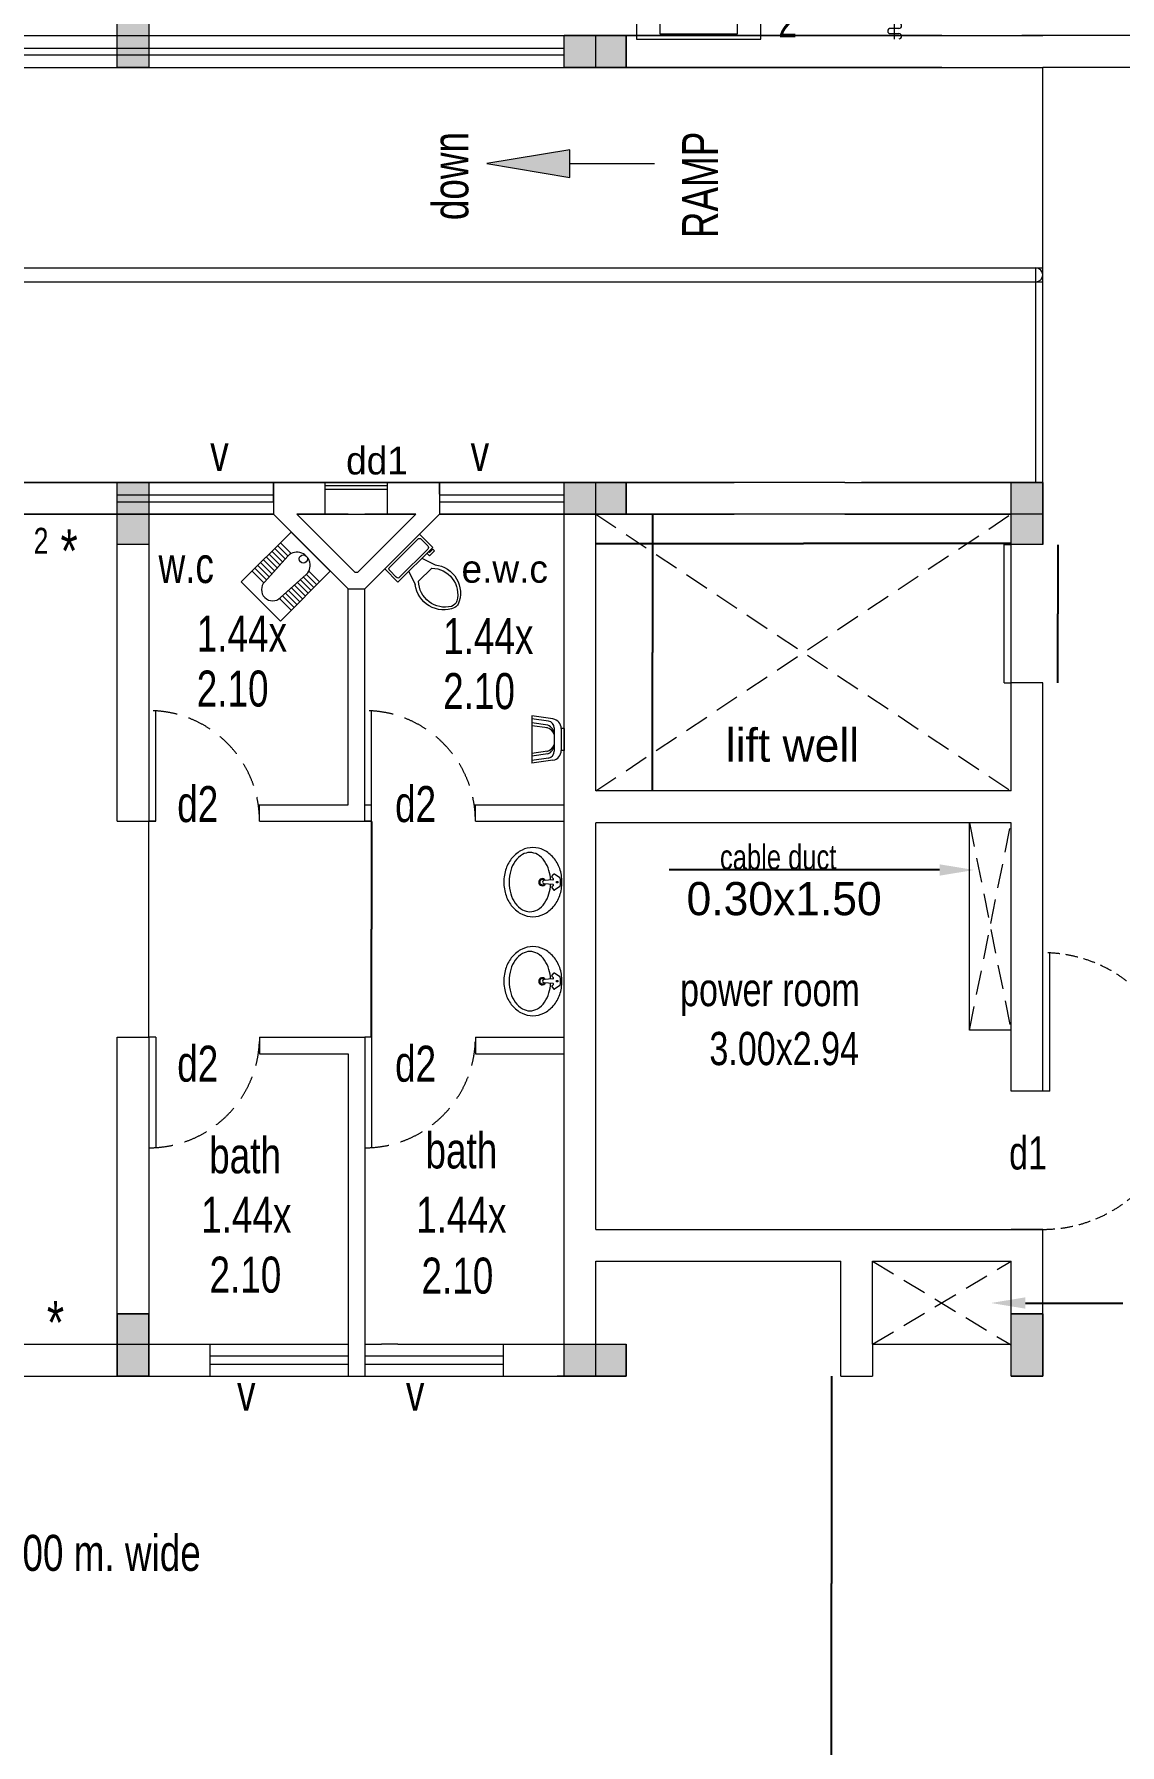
# Model space of a CAD drawing. Header units: metres. Extents: x 191982 to 427160, y -8904 to 80370.
# Drawn here: x 401780 to 409624, y 10131 to 22497 of the extents above; entities that cross this region are included whole.
import ezdxf
from ezdxf import colors
from ezdxf.entities.mleader import LeaderData, LeaderLine
from ezdxf.math import Vec2, Vec3

# ---------------------------------------------------------------- set-up
doc = ezdxf.new("R2010")
doc.units = ezdxf.units.M
doc.header["$LTSCALE"] = 700
doc.header["$MEASUREMENT"] = 0
doc.header["$PDMODE"] = 32
doc.linetypes.add('DASHED2', pattern=[0.375, 0.25, -0.125])
doc.linetypes.add('HIDDEN2', pattern=[0.1875, 0.125, -0.0625])
doc.layers.get('0').update_dxf_attribs({"lineweight": 9})
doc.layers.get('Defpoints').update_dxf_attribs({"lineweight": 9})
for name, color, linetype, lineweight in [('ELEVATION', 15, 'Continuous', 9), ('FURNITURE', 7, 'Continuous', 9), ('MAIN GATE', 7, 'Continuous', 9), ('NEW PLANS', 7, 'Continuous', 9), ('PLAN', 7, 'Continuous', 9)]:
    doc.layers.add(name, color=color, linetype=linetype, lineweight=lineweight)
doc.styles.add('RVR', font='MOD20.TTF')
doc.styles.get("Standard").update_dxf_attribs({"font": 'swisscl.ttf'})
doc.dimstyles.get("Standard").update_dxf_attribs({"dimtxt": 0.23, "dimasz": 0.23, "dimexe": 0.05, "dimexo": 0.05, "dimgap": 0.06, "dimtad": 0, "dimzin": 0, "dimdsep": 46, "dimtxsty": 'Standard', "dimcen": 0, "dimse1": 1, "dimse2": 1, "dimadec": 0, "dimazin": 0, "dimtfac": 1, "dimtofl": 0, "dimtmove": 2, "dimatfit": 0, "dimfxl": 0.18, "dimtolj": 1, "dimtzin": 0, "dimarcsym": 0})

# ---------------------------------------------------------------- blocks, each defined once
blk = doc.blocks.new('ARR')
at = {"layer": 'PLAN'}
blk.add_hatch(color=256, dxfattribs=at).paths.add_polyline_path([(-1.8e-15, 0), (-0.6000000000000015, 0.1000000000000032), (-0.6000000000000015, -0.0999999999999997)])
blk.add_line((-0.6000000000000015, 0), (-1.212166018050311, 0))
blk.add_lwpolyline([(0, 0), (-0.6000000000000015, 0.1000000000000014), (-0.6000000000000015, -0.1000000000000014), (0, 0)])
blk = doc.blocks.new('BASIN')
at = {"layer": 'PLAN'}
for p, q in [((-0.0663813992809992, 0.015917578428116), (-0.1278958540287363, 0.0122901920931327)), ((-0.0732032318445022, 0.0396576616308266), (-0.0620085914908941, 0.0562311352363167)), ((-0.0629198157446354, 0.0266779357145879), (-0.07185852353222799, 0.0327156331414358)), ((-0.0163135348296919, 0.0313999058148511), (-0.0550665630004232, 0.0575758435488751)), ((-0.0103072852483024, -0.0193198666747776), (-0.0103072852483024, 0.0192911460542291)), ((-0.0663813992809992, -0.0159475047872775), (-0.1278958540287363, -0.0123201184523509)), ((-0.0732152269829953, -0.0396686236539949), (-0.0620246388719465, -0.0562360979836285)), ((-0.0629198157446354, -0.0267078620737493), (-0.0718618924810812, -0.0327207816173427)), ((-0.0163441214493787, -0.0314504920680179), (-0.0550852416227485, -0.0575825823657965))]:
    blk.add_line(p, q, dxfattribs=at)
blk.add_lwpolyline([(-0.2101936326411646, -0.25, 0.1149412244687059), (-0.1316499338277595, -0.2317024442837692, 0.1038525880920112), (-0.0615642896383975, -0.1767766952966667, 0.0912494296578931), (-0.0164985706987864, -0.0975392257938097, 0.0839775933638501), (0, 0, 0.0839775933638383), (-0.0164985706987864, 0.0975392257938097, 0.0912494296578955), (-0.0615642896383975, 0.1767766952966099, 0.1038525880920111), (-0.1316499338277595, 0.2317024442837692, 0.1149412244687059), (-0.2101936326411646, 0.25, 0.1149412244687291), (-0.2887373314546266, 0.2317024442837692, 0.1038525880919931), (-0.3588229756439887, 0.1767766952966099, 0.0912494296579102), (-0.4038886945835999, 0.0975392257938097, 0.0839775933638679), (-0.4203872652823863, 0, 0.0839775933638679), (-0.4038886945835999, -0.0975392257938097, 0.0912494296579102), (-0.3588229756439887, -0.1767766952966667, 0.103852588092018), (-0.2887373314546266, -0.2317024442837692, 0.1149412244687392)], format="xyb", close=True, dxfattribs=at)
for points in [[(-0.0819962723938943, 0.0149968000910121, 0.0583209938451531), (-0.0936955449938637, 0.0849627397504378, 0.0823101652039923), (-0.1255614771369551, 0.1515341103380479, 0.1068421714138112), (-0.177245916532172, 0.1994162690304506, 0.1343882753528208), (-0.231627494314921, 0.2143015940022224, 0.1343882753528657), (-0.28600907209767, 0.1994162690304506, 0.106842171413814), (-0.3376935114928869, 0.1515341103380479, 0.0823101652040123), (-0.3695594436359784, 0.084962739750381, 0.0706650253413813), (-0.3816274943148983, 0)], [(-0.3816274943148983, 0, 0.0706650253414019), (-0.3695594436359784, -0.0849627397504378, 0.0823101652040341), (-0.3376935114928869, -0.1515341103380479, 0.1068421714137939), (-0.28600907209767, -0.1994162690304506, 0.1343882753528124), (-0.231627494314921, -0.2143015940022224, 0.1343882753528742), (-0.177245916532172, -0.1994162690304506, 0.1068421714138314), (-0.1255614771369551, -0.1515341103380479, 0.0823101652040122), (-0.0936955449938637, -0.0849627397504378, 0.0582964314966242), (-0.0819977422887632, -0.015026639773339)]]:
    blk.add_lwpolyline(points, format="xyb", dxfattribs=at)
for radius in [0.0056882637540785, 0.0036882637540785]:
    blk.add_circle((-0.03485446854881501, 0), radius, dxfattribs=at)
for centre, radius, start, end in [((-0.1419640231738413, -0.0004383114202255), 0.0257059003902201, 30.89640810497903, 331.208249019374), ((-0.1419640231738413, -0.0004383114202255), 0.0187805818112408, 42.66127128305972, 320.6474583021084), ((-0.1279479717465506, -1.49631795807e-05), 0.0123052656429399, 89.75732875002224, 270.2426712499776), ((-0.0690598634431581, 0.036859001542382), 0.005, 145.962732993664, 235.9627329845772), ((-0.0662718604630186, 0.021819310619378), 0.005902748648736999, 268.9223215415863, 55.39757288886521), ((-0.0578652230894932, 0.0534324751479289), 0.005, 55.96273298462342, 145.9627329936741), ((-0.0247053923301905, 0.0196933279415816), 0.014403723053848, 358.3999747865838, 54.51472372778263), ((-0.0690718585815944, -0.0368699635656071), 0.005, 123.9180650673293, 214.0372670063358), ((-0.0662718604630186, -0.0218492369785963), 0.005902748648736999, 304.6024271111348, 91.07767845841371), ((-0.0578812704706024, -0.0534374378952407), 0.005, 214.0372670063342, 304.0008891961498), ((-0.0247053923301905, -0.0197220485621301), 0.014403723053848, 305.4852762722173, 1.60002521341621)]:
    blk.add_arc(centre, radius, start, end, dxfattribs=at)
blk = doc.blocks.new('*D43')
at = {"layer": 'Defpoints', "color": 0, "transparency": 16777216}
for p in [(404310.8664605692, 12796.69229437864), (407539.7692450957, 12796.69229437864), (404310.8664605692, 9796.692294378638)]:
    blk.add_point(p, dxfattribs=at)
at = {"layer": 'NEW PLANS', "color": 0, "lineweight": -2, "transparency": 16777216}
for p, q in [((407539.7692450957, 12796.46229437864), (407539.7692450957, 11297.20558730131)), ((407539.7692450957, 9796.922294378635), (407539.7692450957, 11296.17900145596))]:
    blk.add_line(p, q, dxfattribs=at)
at = {"layer": 'NEW PLANS', "color": 0, "transparency": 16777216}
for points in [[(407539.7309117623, 12796.46229437864), (407539.807578429, 12796.46229437864), (407539.7692450957, 12796.69229437864)], [(407539.7309117623, 9796.922294378635), (407539.807578429, 9796.922294378635), (407539.7692450957, 9796.692294378636)]]:
    blk.add_solid(points, dxfattribs=at)
at = {"layer": 'NEW PLANS', "color": 0, "transparency": 16777216, "insert": (407539.7692450957, 11296.6922943787), "char_height": 0.23, "attachment_point": 5, "rotation": 90}
blk.add_mtext('\\A1;3000.00', dxfattribs=at)
blk = doc.blocks.new('W.C')
at = {"color": 4}
for p, q in [((217.1699999999473, -137.1599999999598), (217.1699999999473, -45.71999999998661)), ((-228.5999999999476, -194.3099999999395), (-182.879999999961, -194.3099999999395)), ((-228.5999999999476, -217.1699999999546), (-228.5999999999476, -194.3099999999395)), ((-160.0199999999604, -217.1699999999546), (-228.5999999999476, -217.1699999999546)), ((-182.879999999961, -194.3099999999395), (-182.879999999961, -182.8799999999464)), ((-160.0199999999604, -182.8799999999464), (-160.0199999999604, -217.1699999999546)), ((-91.43999999998049, -182.8799999999464), (-137.1599999999671, -320.03999999995)), ((91.43999999998049, -320.03999999995), (-91.43999999998049, -320.03999999995)), ((91.43999999998049, -182.8799999999464), (137.1599999999671, -320.03999999995))]:
    blk.add_line(p, q, dxfattribs=at)
blk.add_lwpolyline([(240.0299999999479, -182.8799999999464), (240.0299999999479, 0), (-240.0299999999479, 0), (-240.0299999999479, -182.8799999999464)], close=True, dxfattribs=at)
for points in [[(-217.1699999999473, -45.71999999998661), (-217.1699999999473, -137.1599999999598)], [(194.309999999954, -22.85999999997148), (-194.309999999954, -22.85999999997148)], [(-194.309999999954, -160.019999999975), (194.309999999954, -160.019999999975)]]:
    blk.add_lwpolyline(points, dxfattribs=at)
for centre, radius, start, end in [((-197.1674999999522, -42.86249999997379), 20.20557680999536, 81.86990000025065, 188.1300999993366), ((-197.1674999999522, -140.0174999999726), 20.20557680999536, 171.8698980003462, 278.1300999997493), ((197.1674999999522, -42.86249999997379), 20.20557680999536, 351.8699000006634, 98.13009999974929), ((197.1674999999522, -140.0174999999726), 20.20557680999536, 261.8699000002507, 8.130099999336617), ((80.4571972683989, -493.330116246012), 278.1837983620579, 141.4691096810649, 247.9714346835322), ((96.01103029384103, -498.7459763895022), 258.9850349707286, 136.3677254421844, 238.9468239370415), ((-80.45576855473337, -493.3295755335128), 278.1841226709746, 292.0284332732677, 38.53070636790922), ((-96.00950076277512, -498.7454431744408), 258.9851970231032, 301.0530065770443, 43.63209216651524), ((0.0004792850013473, -637.2559842917979), 91.43999999997904, 245.7318247448753, 294.2681740490558), ((0.0004787231810042, -662.9392698779848), 91.43999999997904, 254.8605283245045, 285.139470771621)]:
    blk.add_arc(centre, radius, start, end, dxfattribs=at)
blk = doc.blocks.new('ORISA PAN')
at = {"layer": 'PLAN'}
for p, q in [((-0.1999999999998181, 0.5099999999999998), (0.2000000000002728, 0.5099999999999998)), ((-0.1999999999998181, 0), (-0.1999999999998181, 0.5099999999999998)), ((-0.1999999999998181, 0.5099999999999998), (0.2000000000002728, 0.5099999999999998)), ((0.2000000000002728, 0.5099999999999998), (0.2000000000002728, 0)), ((0.2000000000002728, 0.5099999999999998), (0.2000000000002728, 0)), ((-0.1999999999998181, 0.4000000000000005), (-0.0897114113504358, 0.4000000000000005)), ((-0.1999999999998181, 0.3710000000000004), (-0.0945893087327932, 0.3710000000000004)), ((0.0897114113504358, 0.4000000000000005), (0.2000000000002728, 0.4000000000000005)), ((0.0945893087327932, 0.3710000000000004), (0.2000000000002728, 0.3710000000000004)), ((-0.1999999999998181, 0.3420000000000005), (-0.09306588516165, 0.3420000000000005)), ((-0.1999999999998181, 0.3130000000000006), (-0.0914825789645875, 0.3130000000000006)), ((-0.1999999999998181, 0.2840000000000007), (-0.0898992727666155, 0.2840000000000007)), ((-0.1999999999998181, 0.2550000000000008), (-0.0883159665686435, 0.2550000000000008)), ((-0.081000000000131, 0.1210000000000004), (-0.0945945945945823, 0.3700000000010313)), ((0.081000000000131, 0.1210000000000004), (0.0945945945945823, 0.3699999999946577)), ((0.0883159665690983, 0.2550000000000008), (0.2000000000002728, 0.2550000000000008)), ((0.0898992727670702, 0.2840000000000007), (0.2000000000002728, 0.2840000000000007)), ((0.0914825789645875, 0.3130000000000006), (0.2000000000002728, 0.3130000000000006)), ((0.0930658851621047, 0.3420000000000005), (0.2000000000002728, 0.3420000000000005)), ((-0.1999999999998181, 0.2260000000000009), (-0.0867326603706715, 0.2260000000000026)), ((-0.1999999999998181, 0.1970000000000009), (-0.085149354173609, 0.1970000000000009)), ((-0.1999999999998181, 0.168000000000001), (-0.0835660479756371, 0.168000000000001)), ((-0.1999999999998181, 0.1390000000000011), (-0.0819827417776651, 0.1390000000000029)), ((0.0819827417776651, 0.1390000000000011), (0.2000000000002728, 0.1390000000000011)), ((0.0835660479756371, 0.168000000000001), (0.2000000000002728, 0.168000000000001)), ((0.085149354173609, 0.1970000000000009), (0.2000000000002728, 0.1970000000000009)), ((0.0867326603711263, 0.2260000000000009), (0.2000000000002728, 0.2260000000000009)), ((-0.0802496105911814, 0.1099999999999994), (-0.1999999999998181, 0.1099999999999994)), ((-0.1999999999998181, 0.1100000000000012), (-0.0802496105911814, 0.1100000000000012)), ((0.2000000000002728, 0), (-0.1999999999998181, 0)), ((0.2000000000002728, 0.1099999999999994), (0.0802496105911814, 0.1099999999999994)), ((0.0802496105911814, 0.1100000000000012), (0.2000000000002728, 0.1100000000000012))]:
    blk.add_line(p, q, dxfattribs=at)
blk.add_circle((0, 0.4345945945945839), 0.03, dxfattribs=at)
for centre, radius, start, end in [((0, 0.3700000000000011), 0.0945945945945823, 353.8118838812728, 186.1881161187272), ((0, 0.1210000000000004), 0.081, 180.0000000020845, 359.9999999947151)]:
    blk.add_arc(centre, radius, start, end, dxfattribs=at)
blk = doc.blocks.new('*D77')
at = {"layer": 'Defpoints', "color": 0, "transparency": 16777216}
for p in [(404217.7718056515, 16806.69229437794), (404217.7718056515, 16806.69229437794), (404217.7718056515, 15246.6922943784)]:
    blk.add_point(p, dxfattribs=at)
at = {"layer": 'NEW PLANS', "color": 0, "lineweight": -2, "transparency": 16777216}
for p, q in [((404217.7718056515, 16806.46229437794), (404217.7718056515, 16027.20279896533)), ((404217.7718056515, 15246.9222943784), (404217.7718056515, 16026.18178979102))]:
    blk.add_line(p, q, dxfattribs=at)
at = {"layer": 'NEW PLANS', "color": 0, "transparency": 16777216}
for points in [[(404217.7334723182, 16806.46229437794), (404217.8101389849, 16806.46229437794), (404217.7718056515, 16806.69229437794)], [(404217.7334723182, 15246.9222943784), (404217.8101389849, 15246.9222943784), (404217.7718056515, 15246.6922943784)]]:
    blk.add_solid(points, dxfattribs=at)
at = {"layer": 'NEW PLANS', "color": 0, "transparency": 16777216, "insert": (404217.7718056515, 16026.69229437823), "char_height": 0.23, "attachment_point": 5, "rotation": 90}
blk.add_mtext('\\A1;1560.00', dxfattribs=at)
blk = doc.blocks.new('*D84')
at = {"layer": 'Defpoints', "color": 0, "transparency": 16777216}
for p in [(409067.7718056515, 18806.6922943784), (409175.2146954611, 18806.6922943784), (409067.7718056515, 17806.6922943784)]:
    blk.add_point(p, dxfattribs=at)
at = {"layer": 'PLAN', "color": 0, "lineweight": -2, "transparency": 16777216}
for p, q in [((409175.2146954611, 18806.46229437841), (409175.2146954611, 18307.20279896503)), ((409175.2146954611, 17806.9222943784), (409175.2146954611, 18306.18178979071))]:
    blk.add_line(p, q, dxfattribs=at)
at = {"layer": 'PLAN', "color": 0, "transparency": 16777216}
for points in [[(409175.1763621278, 18806.46229437841), (409175.2530287944, 18806.46229437841), (409175.2146954611, 18806.6922943784)], [(409175.1763621278, 17806.9222943784), (409175.2530287944, 17806.9222943784), (409175.2146954611, 17806.6922943784)]]:
    blk.add_solid(points, dxfattribs=at)
at = {"layer": 'PLAN', "color": 0, "transparency": 16777216, "insert": (409175.2146954611, 18306.69229437794), "char_height": 0.23, "attachment_point": 5, "rotation": 90}
blk.add_mtext('\\A1;1000.00', dxfattribs=at)
blk = doc.blocks.new('*D85')
at = {"layer": 'Defpoints', "color": 0, "transparency": 16777216}
for p in [(408837.7718056515, 18815.71124917842), (405837.7718056515, 18651.98368789549), (408837.7718056515, 18651.98368789549)]:
    blk.add_point(p, dxfattribs=at)
at = {"layer": 'PLAN', "color": 0, "lineweight": -2, "transparency": 16777216}
for p, q in [((405838.0018056515, 18815.71124917842), (407337.2585127288, 18815.71124917842)), ((408837.5418056516, 18815.71124917842), (407338.2850985742, 18815.71124917842))]:
    blk.add_line(p, q, dxfattribs=at)
at = {"layer": 'PLAN', "color": 0, "transparency": 16777216}
for points in [[(405838.0018056515, 18815.74958251175), (405838.0018056515, 18815.67291584509), (405837.7718056515, 18815.71124917842)], [(408837.5418056516, 18815.74958251175), (408837.5418056516, 18815.67291584509), (408837.7718056515, 18815.71124917842)]]:
    blk.add_solid(points, dxfattribs=at)
at = {"layer": 'PLAN', "color": 0, "transparency": 16777216, "insert": (407337.7718056515, 18815.71124917842), "char_height": 0.23, "attachment_point": 5}
blk.add_mtext('\\A1;3000.00', dxfattribs=at)
blk = doc.blocks.new('*D86')
at = {"layer": 'Defpoints', "color": 0, "transparency": 16777216}
for p in [(406247.5508409824, 19026.6922943784), (407051.4788410749, 19026.6922943784), (407051.4788410749, 17026.6922943784)]:
    blk.add_point(p, dxfattribs=at)
at = {"layer": 'PLAN', "color": 0, "lineweight": -2, "transparency": 16777216}
for p, q in [((406247.5508409824, 19026.46229437841), (406247.5508409824, 18027.20536121982)), ((406247.5508409824, 17026.9222943784), (406247.5508409824, 18026.17922753699))]:
    blk.add_line(p, q, dxfattribs=at)
at = {"layer": 'PLAN', "color": 0, "transparency": 16777216}
for points in [[(406247.512507649, 19026.46229437841), (406247.5891743157, 19026.46229437841), (406247.5508409824, 19026.6922943784)], [(406247.512507649, 17026.9222943784), (406247.5891743157, 17026.9222943784), (406247.5508409824, 17026.6922943784)]]:
    blk.add_solid(points, dxfattribs=at)
at = {"layer": 'PLAN', "color": 0, "transparency": 16777216, "insert": (406247.5508409824, 18026.69229437847), "char_height": 0.23, "attachment_point": 5, "rotation": 90}
blk.add_mtext('\\A1;2000.00', dxfattribs=at)
blk = doc.blocks.new('A$C68D14229')
for p, q in [((0.527993527093713, 0.1549132833933982), (0.527993527093713, 72.1549132833934)), ((0.527993527093713, 72.1549132833934), (36.52799352709371, 72.1549132833934)), ((36.52799352709371, 72.1549132833934), (36.52799352709371, 0.1549132833933982)), ((22.29179111307349, 60.40277185320156), (22.29179111307349, 0.1549132833933982)), ((23.95781514749433, 60.40277185320156), (23.95781514749433, 0.1549132833933982)), ((25.62383918191518, 60.40277185320156), (25.62383918191518, 0.1549132833933982)), ((0.527993527093713, 56.71411413815698), (36.00000643953354, 56.68851610235289)), ((0.527993527093713, 55.02249206793385), (36.00000643953354, 55.02249206793385)), ((0.527993527093713, 53.35646803351301), (36.00000643953354, 53.35646803351301)), ((0.1138511095541617, 9.731344634810739), (9.62920251659125, 0.1549132833933982)), ((9.62920251659125, 9.576430016561062), (0.1138511095541617, 9.576430016561062)), ((9.62920251659125, -1.3348471839e-06), (9.62920251659125, 9.576430016561062)), ((36.52799352709371, 0.1549132833933982), (0.527993527093713, 0.1549132833933982))]:
    blk.add_line(p, q)
blk.add_lwpolyline([(29.63212384629333, 70.70278740933281), (7.377027060405452, 70.70278740933281), (7.377027060405452, 60.40277185320156), (29.63212384629333, 60.40277185320156)], close=True)
blk = doc.blocks.new('cur1')
at = {"layer": 'ELEVATION', "ltscale": 0.01}
blk.add_line((-5.311449e-10, -701.4376080720539), (0, 0), dxfattribs=at)
blk.add_lwpolyline([(31.24998654183946, -99.63258648625923), (-31.2499865419868, -99.69059182557976, 0.9999999999999998), (-31.21518333789209, -137.1905756755586), (31.28478974479368, -137.1325703361945, -0.9999999999999998), (31.31959294898297, -174.6325541859114), (-31.18038013383011, -174.6905595255521, 0.9999999999999998), (-31.1455769307413, -212.1905433753564), (31.35439615304313, -212.1325380359049, -0.9999999999999998), (31.38919935604827, -249.6325218858401), (-31.11077372666114, -249.6905272252188, 0.9999999999999998), (-31.07597052308483, -287.1905110751832), (31.4240025601539, -287.1325057357026, -0.9999999999999998), (31.45880576369018, -324.6324895856524), (-31.04116731951399, -324.6904949249874, 0.9999999999999998), (-31.00636411599408, -362.1904787749372), (31.49360896730104, -362.1324734354712, -0.9999999999999998), (31.52841217087735, -399.63245728529), (-30.971560911903, -399.6904626249307, 0.9999999999999998), (-30.93675770885421, -437.1904464746038), (31.56321537495752, -437.1324411352833, -0.9999999999999998), (31.59801857800449, -474.6324249852187), (-30.90195450473402, -474.6904303245973, 0.9999999999999998), (-30.86715130066841, -512.1904141745908), (31.63282178213012, -512.1324088349356, -0.9999999999999998), (31.66762498619756, -549.6323926849145), (-30.83234809758688, -549.690398024235, 0.9999999999999998), (-30.79754489352672, -587.190381874243), (31.70242818919542, -587.1323765348643, -0.9999999999999998), (31.73723139335016, -624.6323603847122), (-30.7627416899486, -624.6903657242073, 0.9999999999999998), (-30.72793848635229, -662.1903495740261), (31.77203459687189, -662.132344234531, -0.9999999999999998), (31.80683780044637, -699.6323280845099)], format="xyb", dxfattribs=at)
blk.add_circle((-4.36557e-11, -55.35883464405197), 29.87841798821975, dxfattribs=at)

msp = doc.modelspace()

# ---------------------------------------------------------------- hatches: boundary and pattern name
at = {"layer": 'NEW PLANS'}
for points in [[(402377.7718056515, 22486.69229437864), (402377.7718056515, 22706.69229437864), (402607.7718057111, 22706.69229437864), (402607.7718057111, 22486.69229437864)], [(402377.7718056515, 22486.69229437864), (402607.7718057111, 22486.69229437864), (402607.7718057111, 22256.69229437864), (402377.7718056515, 22256.69229437864)], [(405837.7718056515, 22486.69229437864), (405837.7718056515, 22256.69229437864), (405607.7718057111, 22256.69229437864), (405607.7718057111, 22486.69229437864)], [(405837.7718056515, 22486.69229437864), (406057.7718056515, 22486.69229437864), (406057.7718056515, 22256.69229437864), (405837.7718056515, 22256.69229437864)], [(402377.7718056515, 19036.69229437864), (402377.7718056515, 19256.69229437864), (402607.7718057111, 19256.69229437864), (402607.7718057111, 19036.69229437864)], [(405837.7718056515, 19256.69229437864), (405837.7718056515, 19026.69229437864), (405607.7718057111, 19026.69229437864), (405607.7718057111, 19256.69229437864)], [(405837.7718056515, 19256.6922943784), (405837.7718056515, 19026.6922943784), (405607.7718057111, 19026.6922943784), (405607.7718057111, 19256.6922943784)], [(405837.7718056515, 19256.69229437864), (406057.7718056515, 19256.69229437864), (406057.7718056515, 19026.69229437864), (405837.7718056515, 19026.69229437864)], [(405837.7718056515, 19256.6922943784), (406057.7718056515, 19256.6922943784), (406057.7718056515, 19026.6922943784), (405837.7718056515, 19026.6922943784)], [(408837.7718056515, 19036.69229437864), (408837.7718056515, 19256.69229437864), (409067.7718056515, 19256.69229437864), (409067.7718056515, 19036.69229437864)], [(408837.7718056515, 19036.6922943784), (408837.7718056515, 19256.6922943784), (409067.7718056515, 19256.6922943784), (409067.7718056515, 19036.6922943784)], [(402377.7718056515, 19036.69229437864), (402607.7718057111, 19036.69229437864), (402607.7718057111, 18806.69229437864), (402377.7718056515, 18806.69229437864)], [(408837.7718056515, 19036.69229437864), (409067.7718056515, 19036.69229437864), (409067.7718056515, 18806.69229437864), (408837.7718056515, 18806.69229437864)], [(408837.7718056515, 19036.6922943784), (409067.7718056515, 19036.6922943784), (409067.7718056515, 18806.6922943784), (408837.7718056515, 18806.6922943784)], [(402377.7718056515, 13026.69229437864), (402377.7718056515, 13246.69229437864), (402607.7718057111, 13246.69229437864), (402607.7718057111, 13026.69229437864)], [(402607.7718057111, 13026.69229437864), (402607.7718057111, 13246.69229437864), (402377.7718056515, 13246.69229437864), (402377.7718056515, 13026.69229437864)], [(408837.7718056515, 13026.69229437864), (408837.7718056515, 13246.69229437864), (409067.7718056515, 13246.69229437864), (409067.7718056515, 13026.69229437864)], [(408837.7718056515, 13026.6922943784), (408837.7718056515, 13246.6922943784), (409067.7718056515, 13246.6922943784), (409067.7718056515, 13026.6922943784)], [(402377.7718056515, 13026.69229437864), (402607.7718057111, 13026.69229437864), (402607.7718057111, 12796.69229437864), (402377.7718056515, 12796.69229437864)], [(402607.7718057111, 13026.69229437864), (402377.7718056515, 13026.69229437864), (402377.7718056515, 12796.69229437864), (402607.7718057111, 12796.69229437864)], [(405837.7718056515, 13026.69229437864), (405837.7718056515, 12796.69229437864), (405607.7718057111, 12796.69229437864), (405607.7718057111, 13026.69229437864)], [(405837.7718056515, 13026.6922943784), (405837.7718056515, 12796.6922943784), (405607.7718057111, 12796.6922943784), (405607.7718057111, 13026.6922943784)], [(405837.7718056515, 13026.69229437864), (406057.7718056515, 13026.69229437864), (406057.7718056515, 12796.69229437864), (405837.7718056515, 12796.69229437864)], [(405837.7718056515, 13026.6922943784), (406057.7718056515, 13026.6922943784), (406057.7718056515, 12796.6922943784), (405837.7718056515, 12796.6922943784)], [(408837.7718056515, 13026.69229437864), (409067.7718056515, 13026.69229437864), (409067.7718056515, 12796.69229437864), (408837.7718056515, 12796.69229437864)], [(408837.7718056515, 13026.6922943784), (409067.7718056515, 13026.6922943784), (409067.7718056515, 12796.6922943784), (408837.7718056515, 12796.6922943784)]]:
    msp.add_hatch(color=256, dxfattribs=at).paths.add_polyline_path(points)

# ---------------------------------------------------------------- linework, layer by layer
at = {"layer": 'MAIN GATE', "linetype": 'DASHED2'}
for centre, start, end in [((402607.7718057111, 16806.69229437794), 0, 90), ((404167.7718057111, 16806.69229437794), 0, 90), ((402607.7718057111, 15246.69229437864), 270, 0), ((404167.7718057111, 15246.6922943784), 270, 0)]:
    msp.add_arc(centre, 800.000000000004, start, end, dxfattribs=at)
at = {"layer": 'NEW PLANS'}
for p, q in [((392467.7718056515, 22486.69229437864), (409067.7718056515, 22486.69229437864)), ((392467.7718056515, 22396.6922943784), (405607.7718057111, 22396.6922943784)), ((408337.7718056515, 22486.69229437864), (405607.7718057111, 22486.69229437864)), ((405607.7718057111, 22256.69229437864), (405607.7718057111, 22486.69229437864)), ((405607.7718057111, 22256.69229437864), (405607.7718057111, 22486.69229437864)), ((405837.7718056515, 22256.69229437864), (405837.6827963665, 22486.69229437864)), ((406057.7718056515, 22256.69229437864), (406057.7718056515, 22486.69229437864)), ((409967.7718056515, 22486.69229437864), (408915.2414864972, 22486.69229437864)), ((392467.7718056515, 22346.69229437864), (405607.7718057111, 22346.69229437864)), ((392467.7718056515, 22256.69229437864), (409067.7718056515, 22256.69229437864)), ((408337.7718056515, 22256.69229437864), (405607.7718057111, 22256.69229437864)), ((409967.7718056515, 22256.69229437864), (409067.7718056515, 22256.69229437864)), ((409067.7718056515, 19256.69229437864), (409067.7718056515, 22256.69229437864)), ((394417.7718057111, 20806.69229437864), (409067.7718056515, 20806.69229437864)), ((409017.7718056515, 19256.69229437864), (409017.7718056515, 20806.69229437864)), ((394417.7718057111, 20706.69229437864), (409067.7718056515, 20706.69229437864)), ((409067.7718056515, 19256.69229437864), (409067.7718056515, 20706.69229437864)), ((407637.7718056515, 19256.69229437864), (392687.7718056515, 19256.69229437864)), ((392687.7718056515, 19256.69229437864), (406837.7718056515, 19256.69229437864)), ((402607.7718057111, 19256.69229437864), (402377.7718056515, 19256.69229437864)), ((403507.7718056515, 19111.69229437864), (403507.7718056515, 19256.69229437864)), ((403507.7718056515, 19256.69229437864), (403507.7718056515, 19026.69229437864)), ((403882.7718056515, 19026.69229437864), (403882.7718056515, 19256.69229437864)), ((403882.7718056515, 19256.69229437864), (404332.7718056515, 19256.69229437864)), ((404332.7718056515, 19231.6922943784), (403882.7718056515, 19231.6922943784)), ((403882.7718056515, 19206.6922943784), (404332.7718056515, 19206.6922943784)), ((404332.7718056515, 19206.6922943784), (404332.7718056515, 19256.69229437864)), ((404332.7718056515, 19026.69229437864), (404332.7718056515, 19206.6922943784)), ((404707.7718056515, 19171.69229437864), (404707.7718056515, 19256.69229437864)), ((404707.7718056515, 19256.69229437864), (404707.7718056515, 19026.69229437864)), ((405607.7718057111, 16926.6922943784), (405607.7718057111, 19256.69229437864)), ((405607.7718057111, 16926.6922943784), (405607.7718057111, 19256.69229437864)), ((405607.7718057111, 12796.6922943784), (405607.7718057111, 19256.6922943784)), ((405607.7718057111, 12796.6922943784), (405607.7718057111, 19256.6922943784)), ((405837.7718056515, 17026.6922943784), (405837.7718056515, 19256.6922943784)), ((405837.7718056515, 17026.6922943784), (405837.7718056515, 19256.6922943784)), ((406057.7718056515, 19026.69229437864), (406057.7718056515, 19256.69229437864)), ((406057.7718056515, 19026.6922943784), (406057.7718056515, 19256.6922943784)), ((407637.7718056515, 19256.69229437864), (407757.7718056515, 19256.69229437864)), ((407637.7718056515, 19256.6922943784), (407757.7718056515, 19256.6922943784)), ((409067.7718056515, 19256.69229437864), (407757.7718056515, 19256.69229437864)), ((407757.7718056515, 19256.69229437864), (408837.7718056515, 19256.69229437864)), ((409067.7718056515, 19256.6922943784), (407757.7718056515, 19256.6922943784)), ((407757.7718056515, 19256.6922943784), (408837.7718056515, 19256.6922943784)), ((408837.7718056515, 18806.69229437864), (408837.7718056515, 19256.69229437864)), ((409067.7718056515, 19256.69229437864), (408837.7718056515, 19256.69229437864)), ((408837.7718056515, 18806.6922943784), (408837.7718056515, 19256.6922943784)), ((409067.7718056515, 19256.6922943784), (408837.7718056515, 19256.6922943784)), ((409067.7718056515, 18806.69229437864), (409067.7718056515, 19256.69229437864)), ((409067.7718056515, 18806.6922943784), (409067.7718056515, 19256.6922943784)), ((402377.7718056515, 19166.6922943784), (403507.7718056515, 19166.6922943784)), ((402377.7718056515, 19116.6922943784), (403507.7718056515, 19116.6922943784)), ((404707.7718056515, 19166.6922943784), (405607.7718057111, 19166.6922943784)), ((404707.7718056515, 19116.6922943784), (405607.7718057111, 19116.6922943784)), ((402967.7718056515, 19026.69229437864), (392687.7718056515, 19026.69229437864)), ((392687.7718056515, 19026.69229437864), (402967.7718056515, 19026.69229437864)), ((403507.7718056515, 19026.69229437864), (402607.7718057111, 19026.69229437864)), ((402607.7718057111, 19026.69229437864), (403507.7718056515, 19026.69229437864)), ((402607.7718057111, 19026.69229437864), (403507.7718056515, 19026.69229437864)), ((402607.7718057111, 19026.69229437864), (403507.7718056515, 19026.69229437864)), ((404047.7718056515, 18486.6922943784), (403507.7718056515, 19026.69229437864)), ((404047.7718056515, 19026.69229437864), (403677.4774331525, 19026.69229437864)), ((403677.4774331525, 19026.69229437864), (404047.7718056515, 19026.69229437864)), ((403677.4774331525, 19026.69229437864), (404047.7718056515, 19026.69229437864)), ((403677.4774331525, 19026.69229437864), (404047.7718056515, 19026.69229437864)), ((403677.4774331525, 19026.69229437864), (404047.7718056515, 19026.69229437864)), ((403677.4774331525, 19026.69229437864), (404538.0661782101, 19026.69229437864)), ((404097.4774331525, 18606.6922943784), (403677.4774331525, 19026.69229437864)), ((404118.0661782101, 18606.6922943784), (404538.0661782101, 19026.69229437864)), ((404538.0661782101, 19026.69229437864), (404167.7718057111, 19026.69229437864)), ((404167.7718057111, 19026.69229437864), (404538.0661782101, 19026.69229437864)), ((404167.7718057111, 19026.69229437864), (404287.7718057111, 19026.69229437864)), ((404167.7718057111, 19026.69229437864), (404287.7718057111, 19026.69229437864)), ((404538.0661782101, 19026.69229437864), (404167.7718057111, 19026.69229437864)), ((404167.7718057111, 19026.69229437864), (404538.0661782101, 19026.69229437864)), ((404167.7718057111, 19026.69229437864), (404287.7718057111, 19026.69229437864)), ((404167.7718057111, 19026.69229437864), (404287.7718057111, 19026.69229437864)), ((404167.7718057111, 18486.6922943784), (404707.7718056515, 19026.69229437864)), ((404167.7718057111, 19026.69229437864), (404287.7718057111, 19026.69229437864)), ((404167.7718057111, 19026.69229437864), (404287.7718057111, 19026.69229437864)), ((404407.7718056515, 19026.69229437864), (404538.0661782101, 19026.69229437864)), ((404407.7718056515, 19026.69229437864), (404538.0661782101, 19026.69229437864)), ((406837.7718056515, 19026.69229437864), (404707.7718056515, 19026.69229437864)), ((404707.7718056515, 19026.69229437864), (406837.7718056515, 19026.69229437864)), ((404707.7718056515, 19026.69229437864), (405607.7718057111, 19026.69229437864)), ((407637.7718056515, 19026.69229437864), (406837.7718056515, 19026.69229437864)), ((407637.7718056515, 19026.6922943784), (406837.7718056515, 19026.6922943784)), ((409067.7718056515, 19026.69229437864), (407637.7718056515, 19026.69229437864)), ((407637.7718056515, 19026.69229437864), (408837.7718056515, 19026.69229437864)), ((409067.7718056515, 19026.6922943784), (407637.7718056515, 19026.6922943784)), ((407637.7718056515, 19026.6922943784), (408837.7718056515, 19026.6922943784)), ((402377.7718056515, 16806.6922943791), (402377.7718056515, 18806.69229437864)), ((402607.7718057111, 18806.69229437864), (402607.7718057111, 16806.69229437794)), ((404097.4774331525, 18606.6922943784), (404118.0661782101, 18606.6922943784)), ((404047.7718056515, 16926.69229437794), (404047.7718056515, 18486.69229437864)), ((404047.7718056515, 18486.69229437864), (404167.7718057111, 18486.6922943784)), ((404167.7718057111, 16806.69229437794), (404167.7718057111, 18486.6922943784)), ((408837.7718056515, 17026.6922943784), (408837.7718056515, 17806.6922943784)), ((409067.7718056515, 14856.6922943784), (409067.7718056515, 17806.6922943784)), ((402657.7718056515, 16806.69229437794), (402657.7718056515, 17605.12826551157)), ((404217.7718056515, 16806.69229437794), (404217.7718056515, 17605.12826551157)), ((405527.956385024, 17546.57504205999), (405376.3845420554, 17568.86501895856)), ((405376.3845420554, 17568.86501895856), (405376.3845420554, 17226.69229437816)), ((405495.0465052204, 17531.1996240589), (405376.3845420554, 17548.64991275021)), ((405490.6816854553, 17501.51884999741), (405376.3845420554, 17518.32725343677)), ((405487.7718056515, 17481.73166729077), (405376.3845420554, 17498.1121472275)), ((405537.7718057111, 17481.73166729077), (405537.7718057111, 17313.82564604619)), ((405587.7718056515, 17477.319902585), (405587.7718056515, 17318.23741075197)), ((405607.7718057111, 17477.319902585), (405587.7718056515, 17477.319902585)), ((405607.7718057111, 17477.319902585), (405607.7718057111, 17318.23741075197)), ((405487.7718056515, 17313.82564604712), (405376.3845420554, 17297.44516610946)), ((405607.7718057111, 17318.23741075197), (405587.7718056515, 17318.23741075197)), ((405490.6816854553, 17294.03846333931), (405376.3845420554, 17277.23005989996)), ((405490.6816854553, 17294.03846333931), (405376.3845420554, 17277.23005990088)), ((405495.0465052204, 17264.35768927784), (405376.3845420554, 17246.90740058674)), ((405527.956385024, 17248.98227127699), (405376.3845420554, 17226.69229437816)), ((408837.7718056515, 17026.6922943784), (405837.7718056515, 17026.6922943784)), ((403398.7206029968, 16926.69229437864), (404047.7718056515, 16926.6922943784)), ((403398.7206029968, 16926.69229437864), (404047.7718056515, 16926.6922943784)), ((403407.7718056515, 16926.69229437771), (404047.7718056515, 16926.69229437771)), ((403407.7718056515, 16806.69229437794), (403407.7718056515, 16926.69229437771)), ((403407.7718056515, 16806.69229437794), (403407.7718056515, 16926.69229437794)), ((404167.7718057111, 16926.69229437864), (404217.7718056515, 16926.6922943784)), ((404167.7718057111, 16926.69229437864), (404217.7718056515, 16926.6922943784)), ((404958.7206029968, 16926.69229437864), (405607.7718057111, 16926.6922943784)), ((404958.7206029968, 16926.69229437864), (405607.7718057111, 16926.6922943784)), ((404967.7718056515, 16926.69229437794), (405607.7718057111, 16926.69229437818)), ((404967.7718056515, 16806.69229437794), (404967.7718056515, 16926.69229437794)), ((402377.7718056515, 16806.69229437886), (402657.7718056515, 16806.69229437886)), ((402377.7718056515, 16806.69229437794), (402607.7718057111, 16806.69229437794)), ((402657.7718056515, 16806.69229437794), (402607.7718057111, 16806.69229437794)), ((402607.7718057111, 15246.69229437864), (402607.7718057111, 16806.69229437794)), ((403407.7718056515, 16806.69229437864), (403487.7718056515, 16806.69229437864)), ((403407.7718056515, 16806.69229437864), (404217.7718056515, 16806.6922943784)), ((403407.7718056515, 16806.69229437794), (404167.7718057111, 16806.69229437794)), ((404217.7718056515, 16806.69229437794), (404167.7718057111, 16806.69229437794)), ((404967.7718056515, 16806.69229437818), (405607.7718057111, 16806.69229437794)), ((404967.7718056515, 16806.69229437818), (405607.7718057111, 16806.69229437794)), ((405607.7718057111, 15246.6922943784), (405607.7718057111, 16806.69229437794)), ((405607.7718057111, 15246.6922943784), (405607.7718057111, 16806.69229437794)), ((405837.7718056515, 13856.6922943784), (405837.7718056515, 16796.6922943784)), ((408837.7718056515, 16796.6922943784), (405837.7718056515, 16796.6922943784)), ((408537.7718057111, 15296.6922943784), (408537.7718057111, 16796.6922943784)), ((408837.7718056515, 14856.6922943784), (408837.7718056515, 16796.6922943784)), ((405837.7718056515, 13856.6922943784), (405837.7718056515, 15911.69229437864)), ((405837.7718056515, 13856.6922943784), (405837.7718056515, 15911.6922943784)), ((409117.7718056515, 14856.6922943784), (409117.7718056515, 15855.44151215032)), ((402377.7718056515, 15246.69229437864), (402607.7718057111, 15246.6922943784)), ((402377.7718056515, 13246.69229437864), (402377.7718056515, 15246.69229437864)), ((402607.7718057111, 15246.69229437864), (402607.7718057111, 13246.69229437864)), ((402657.7718056515, 15246.69229437864), (402607.7718057111, 15246.69229437864)), ((402657.7718056515, 15246.69229437864), (402657.7718056515, 14448.256323245)), ((403407.7718056515, 15246.6922943784), (404167.7718057111, 15246.6922943784)), ((403407.7718056515, 15246.69229437864), (403407.7718056515, 15126.69229437864)), ((403407.7718056515, 15246.69229437864), (403407.7718056515, 15126.69229437839)), ((404167.7718057111, 15246.6922943784), (404167.7718057111, 12796.69229437864)), ((404217.7718056515, 15246.6922943784), (404167.7718057111, 15246.6922943784)), ((404217.7718056515, 15246.6922943784), (404217.7718056515, 14448.25632324476)), ((404967.7718056515, 15246.6922943784), (405607.7718057111, 15246.6922943784)), ((404967.7718056515, 15246.6922943784), (404967.7718056515, 15126.69229437816)), ((408837.7718056515, 15296.6922943784), (408537.7718057111, 15296.6922943784)), ((403407.7718056515, 15126.69229437864), (404047.7718056515, 15126.69229437864)), ((404047.7718056515, 15126.69229437839), (404047.7718056515, 12796.69229437864)), ((404967.7718056515, 15126.69229437816), (405607.7718057111, 15126.69229437816)), ((405607.7718057111, 12796.69229437864), (405607.7718057111, 15126.69229437794)), ((405607.7718057111, 13026.69229437864), (405607.7718057111, 15126.69229437794)), ((409067.7718056515, 14856.6922943784), (408837.7718056515, 14856.6922943784)), ((409117.7718056515, 14856.6922943784), (409067.7718056515, 14856.6922943784)), ((405837.7718056515, 13856.6922943784), (408837.7718056515, 13856.6922943784)), ((409067.7718056515, 13856.6922943784), (408837.7718056515, 13856.6922943784)), ((405837.7718056515, 12796.69229437864), (405837.7718056515, 13626.69229437816)), ((405837.7718056515, 12796.6922943784), (405837.7718056515, 13626.69229437816)), ((405837.7718056515, 12796.6922943784), (405837.7718056515, 13626.6922943784)), ((405837.7718056515, 13626.69229437816), (407607.7718057111, 13626.69229437816)), ((407837.7718056515, 13626.6922943784), (408837.7718056515, 13626.69229437816)), ((402607.7718057111, 13246.69229437864), (402377.7718056515, 13246.69229437864)), ((402377.7718056515, 13246.69229437864), (402607.7718057111, 13246.69229437864)), ((408837.7718056515, 12796.69229437864), (408837.7718056515, 13246.69229437864)), ((409067.7718056515, 13246.69229437864), (408837.7718056515, 13246.69229437864)), ((408837.7718056515, 12796.6922943784), (408837.7718056515, 13246.6922943784)), ((409067.7718056515, 12796.69229437864), (409067.7718056515, 13246.69229437864)), ((409067.7718056515, 12796.6922943784), (409067.7718056515, 13246.6922943784)), ((399147.7718056515, 13026.69229437864), (402967.7718056515, 13026.69229437864)), ((402377.7718056515, 13026.69229437864), (404047.7718056515, 13026.69229437864)), ((403047.7718056515, 13026.69229437794), (403047.7718056515, 12796.69229437794)), ((403507.7718056515, 13026.69229437864), (404047.7718056515, 13026.69229437864)), ((404167.7718057111, 13026.69229437864), (404287.7718057111, 13026.69229437864)), ((404167.7718057111, 13026.69229437864), (404287.7718057111, 13026.69229437864)), ((404167.7718057111, 13026.69229437794), (404287.7718057111, 13026.69229437794)), ((404167.7718057111, 13026.69229437794), (404287.7718057111, 13026.69229437794)), ((404407.7718056515, 13026.69229437864), (404287.7718057111, 13026.69229437864)), ((404407.7718056515, 13026.69229437864), (405607.7718057111, 13026.69229437864)), ((404407.7718056515, 13026.69229437864), (406057.7718056515, 13026.69229437864)), ((405167.7718057111, 13026.69229437794), (405167.7718057111, 12796.69229437771)), ((406057.7718056515, 12796.69229437864), (406057.7718056515, 13026.69229437864)), ((406057.7718056515, 12796.6922943784), (406057.7718056515, 13026.6922943784)), ((407837.7718056515, 13026.6922943784), (408837.7718056515, 13026.6922943784)), ((403047.7718056515, 12941.69229437794), (404047.7718056515, 12941.69229437794)), ((403047.7718056515, 12881.69229437771), (404047.7718056515, 12881.69229437771)), ((404167.7718057111, 12941.69229437794), (405167.7718057111, 12941.69229437794)), ((404167.7718057111, 12881.69229437771), (405167.7718057111, 12881.69229437771)), ((399147.7718056515, 12796.69229437864), (405837.7718056515, 12796.69229437864)), ((403507.7718056515, 12796.69229437864), (406057.7718056515, 12796.69229437864)), ((405607.7718057111, 12796.6922943784), (405557.7718056515, 12796.6922943784)), ((408837.7718056515, 12796.6922943784), (409067.7718056515, 12796.6922943784))]:
    msp.add_line(p, q, dxfattribs=at)
for points in [[(402607.7718057111, 22256.69229437864), (402377.7718056515, 22256.69229437864), (402377.7718056515, 22706.69229437864), (402607.7718057111, 22706.69229437864)], [(405607.7718057111, 22256.69229437864), (405607.7718057111, 22486.69229437864), (406057.7718056515, 22486.69229437864), (406057.7718056515, 22256.69229437864)], [(402607.7718057111, 18806.69229437864), (402377.7718056515, 18806.69229437864), (402377.7718056515, 19256.69229437864), (402607.7718057111, 19256.69229437864)], [(405607.7718057111, 19026.69229437864), (405607.7718057111, 19256.69229437864), (406057.7718056515, 19256.69229437864), (406057.7718056515, 19026.69229437864)], [(405607.7718057111, 19026.6922943784), (405607.7718057111, 19256.6922943784), (406057.7718056515, 19256.6922943784), (406057.7718056515, 19026.6922943784)], [(409067.7718056515, 18806.69229437864), (408837.7718056515, 18806.69229437864), (408837.7718056515, 19256.69229437864), (409067.7718056515, 19256.69229437864)], [(409067.7718056515, 18806.6922943784), (408837.7718056515, 18806.6922943784), (408837.7718056515, 19256.6922943784), (409067.7718056515, 19256.6922943784)], [(402607.7718057111, 12796.69229437864), (402377.7718056515, 12796.69229437864), (402377.7718056515, 13246.69229437864), (402607.7718057111, 13246.69229437864)], [(402377.7718056515, 12796.69229437864), (402607.7718057111, 12796.69229437864), (402607.7718057111, 13246.69229437864), (402377.7718056515, 13246.69229437864)], [(409067.7718056515, 12796.69229437864), (408837.7718056515, 12796.69229437864), (408837.7718056515, 13246.69229437864), (409067.7718056515, 13246.69229437864)], [(409067.7718056515, 12796.6922943784), (408837.7718056515, 12796.6922943784), (408837.7718056515, 13246.6922943784), (409067.7718056515, 13246.6922943784)], [(405607.7718057111, 12796.69229437864), (405607.7718057111, 13026.69229437864), (406057.7718056515, 13026.69229437864), (406057.7718056515, 12796.69229437864)], [(405607.7718057111, 12796.6922943784), (405607.7718057111, 13026.6922943784), (406057.7718056515, 13026.6922943784), (406057.7718056515, 12796.6922943784)]]:
    msp.add_lwpolyline(points, close=True, dxfattribs=at)
msp.add_lwpolyline([(392917.7718057111, 22486.6922943784), (392917.7718057111, 22486.6922943784), (405607.7718057111, 22486.6922943784)], dxfattribs=at)
for centre, radius, start, end in [((409017.7718056515, 20756.69229437864), 49.999999999983, 270, 90), ((405467.4400786236, 17410.55293219501), 74.17512567224982, 18.52505591501272, 77.98593088669348), ((405460.5018755272, 17430.28303030679), 77.365127389806, 2.842639182137205, 67.03954056372717), ((405487.7718056515, 17481.73166729077), 50, 0, 81.6341138751577), ((405517.7718056515, 17477.319902585), 70, 0, 81.6341138751577), ((405467.4400786236, 17385.00438114266), 74.17512567224982, 282.0140691133065, 341.4749440849379), ((405460.5018755272, 17365.27428303087), 77.365127389806, 292.9604594362729, 357.1573608178628), ((405487.7718056515, 17313.82564604619), 50, 278.3658861248423, 0), ((405517.7718056515, 17318.23741075197), 70, 278.3658861248423, 0)]:
    msp.add_arc(centre, radius, start, end, dxfattribs=at)
at = {"layer": 'NEW PLANS', "linetype": 'HIDDEN2'}
msp.add_arc((409067.7718056515, 14856.6922943784), 999.999999999872, 270, 90, dxfattribs=at)
at = {"layer": 'PLAN', "linetype": 'DASHED2'}
for p, q in [((405837.7718056515, 17026.6922943784), (408837.7718056515, 19026.6922943784)), ((405837.7718056515, 19026.6922943784), (408837.7718056515, 17026.6922943784)), ((408537.7718057111, 16796.6922943784), (408837.7718056515, 15296.6922943784)), ((408537.7718057111, 15296.6922943784), (408837.7718056515, 16796.6922943784)), ((407837.7718056515, 13026.6922943784), (408837.7718056515, 13626.69229437816)), ((407837.7718056515, 13626.69229437816), (408837.7718056515, 13021.69229437816))]:
    msp.add_line(p, q, dxfattribs=at)
at = {"layer": 'PLAN'}
for p, q in [((408787.7718057111, 17806.6922943784), (408787.7718057111, 18806.6922943784)), ((408787.7718057111, 18806.6922943784), (408837.7718056515, 18806.6922943784)), ((409067.7718056515, 18806.6922943784), (408837.7718056515, 18806.6922943784)), ((408837.7718056515, 17806.6922943784), (408837.7718056515, 18806.6922943784)), ((408787.7718057111, 17806.6922943784), (408837.7718056515, 17806.6922943784)), ((409067.7718056515, 17806.6922943784), (408837.7718056515, 17806.6922943784)), ((408837.7718056515, 13856.6922943784), (409067.7718056515, 13856.6922943784)), ((409067.7718056515, 13246.6922943784), (409067.7718056515, 13856.6922943784)), ((407607.7718057111, 12796.6922943784), (407607.7718057111, 13626.69229437816)), ((407837.7718056515, 13026.6922943784), (407837.7718056515, 13626.69229437816)), ((408837.7718056515, 13246.6922943784), (408837.7718056515, 13626.69229437816)), ((407837.7718056515, 13026.6922943784), (407837.7718056515, 12796.6922943784)), ((407607.7718057111, 12796.6922943784), (407837.7718056515, 12796.6922943784))]:
    msp.add_line(p, q, dxfattribs=at)

# ---------------------------------------------------------------- block references
at = {"layer": 'FURNITURE', "xscale": -25.000000000091, "yscale": 25.000000000091, "zscale": 25, "rotation": 180}
msp.add_blockref('A$C68D14229', (406117.8148922399, 24265.56512646992), dxfattribs=at)
at = {"layer": 'FURNITURE', "ltscale": 0.25, "extrusion": (0, 0, -1), "xscale": -0.9979479603779003, "yscale": 0.9979479609683001, "zscale": -0.9979479603779003, "rotation": 0.002843078600704985}
msp.add_blockref('cur1', (-407996.6671935992, 23161.69052423874), dxfattribs=at)
at = {"layer": 'NEW PLANS'}
for name, p, xscale, yscale, zscale, rotation in [('ARR', (405050.672401078, 21561.84320694847), 1000, 1000, 1000, 180), ('ORISA PAN', (403417.147347279, 18396.06783597275), 1000, 1000, 1000, 315.0000000000624), ('W.C', (404437.7718056515, 18756.69229437911), -0.7392000000000002, 0.7392000000000002, 0.7392000000000002, 45.00157721312674)]:
    msp.add_blockref(name, p, dxfattribs=dict(at, xscale=xscale, yscale=yscale, zscale=zscale, rotation=rotation))
at = {"layer": 'NEW PLANS', "xscale": 1000, "yscale": 1000, "zscale": 1000}
for p in [(405592.9781557992, 16366.98861734114), (405592.9781557992, 15651.18517074069)]:
    msp.add_blockref('BASIN', p, dxfattribs=at)

# ---------------------------------------------------------------- texts
at = {"attachment_point": 1}
for s, insert, char_height, width in [('2', (407157.3973815517, 22709.43491572664), 234.375, 128.7431890431776), ('2', (401775.4950956777, 18928.35215789415), 187.5, 102.9945512345421), ('*', (401969.5821659641, 18917.4640247781), 312.5, 171.6575853909035), ('*', (401870.9252203181, 13339.91172175212), 312.5, 171.6575853909035)]:
    msp.add_mtext(s, dxfattribs=dict(at, insert=insert, char_height=char_height, width=width))
at = {"layer": 'NEW PLANS'}
for s, p in [('down', (404916.5415926054, 21152.34954977209)), ('RAMP', (406721.376560159, 21022.15316931751))]:
    msp.add_text(s, height=260, rotation=90, dxfattribs=at).set_placement(p)
for s, height, p in [('v', 260, (403051.3108481839, 19338.66411282947)), ('v', 260, (404933.2736274676, 19338.66411282947)), ('w.c', 260, (402678.059642978, 18529.41726878202)), ('1.44x', 260, (402954.0221342519, 18033.70049787532)), ('1.44x', 260, (404734.5093162732, 18015.54648968866)), ('2.10', 260, (402954.0221342519, 17636.42239136654)), ('2.10', 260, (404734.5093162732, 17618.2683831799)), ('d2', 260, (402812.754085131, 16801.39692206901)), ('d2', 260, (404387.0869552569, 16801.39692206901)), ('power room', 240, (406446.4525097087, 15470.58773295917)), ('3.00x2.94', 240, (406658.5615726188, 15044.2986571855)), ('d2', 260, (402812.754085131, 14924.65772474986)), ('d2', 260, (404387.0869552569, 14924.65772474986)), ('bath', 260, (403043.9270946458, 14262.19982644157)), ('bath', 260, (404606.7877211645, 14297.44608086475)), ('d1', 240, (408823.9313442783, 14289.87992112511)), ('1.44x', 260, (402986.1689914541, 13832.31792861048)), ('1.44x', 260, (404539.7341719344, 13832.31792861048)), ('2.10', 260, (403046.1795737818, 13399.60970461192)), ('2.10', 260, (404578.0839401558, 13392.3952758737)), ('v', 260, (403245.2549242452, 12546.64355284987)), ('v', 260, (404465.5321485475, 12546.64355284987)), ('passage  3.00 m. wide', 260, (400316.1778166369, 11388.34391309285))]:
    msp.add_text(s, height=height, dxfattribs=at).set_placement(p)
at = {"layer": 'NEW PLANS', "style": 'RVR'}
for s, p in [('dd1', (404033.1843072848, 19314.14499478984)), ('e.w.c', (404867.3211907819, 18531.54614636615))]:
    msp.add_text(s, height=200, dxfattribs=at).set_placement(p)
at = {"layer": 'PLAN', "style": 'RVR'}
for s, p in [('lift well', (406776.7329621986, 17237.4796886622)), ('0.30x1.50', (406493.4290400818, 16127.96493169001))]:
    msp.add_text(s, height=240, dxfattribs=at).set_placement(p)

# ---------------------------------------------------------------- dimensions: what is measured, and where the dimension line sits
at = {"layer": 'NEW PLANS'}
for base, p1, p2, picture, middle in [((404217.7718056515, 16806.69229437794), (404217.7718056515, 15246.6922943784), (404217.7718056515, 16806.69229437794), '*D77', (404217.7718056515, 16026.69229437823)), ((407539.7692450957, 12796.69229437864), (404310.8664605692, 9796.692294378638), (404310.8664605692, 12796.69229437864), '*D43', (407539.7692450957, 11296.6922943787))]:
    dim = msp.add_linear_dim(base=base, p1=p1, p2=p2, angle=90, dimstyle='Standard', dxfattribs=at)
    dim.commit()
    dim.dimension.update_dxf_attribs({"geometry": picture, "text_midpoint": middle})
at = {"layer": 'PLAN'}
dim = msp.add_linear_dim(base=(406247.5508409824, 19026.6922943784), p1=(407051.4788410749, 17026.6922943784), p2=(407051.4788410749, 19026.6922943784), angle=90, dimstyle='Standard', dxfattribs=at)
dim.commit()
dim.dimension.update_dxf_attribs({"geometry": '*D86', "text_midpoint": (406247.5508409824, 18026.69229437847)})
dim = msp.add_linear_dim(base=(408837.7718056515, 18815.71124917842), p1=(405837.7718056515, 18651.98368789549), p2=(408837.7718056515, 18651.98368789549), dimstyle='Standard', dxfattribs=at)
dim.commit()
dim.dimension.update_dxf_attribs({"geometry": '*D85', "text_midpoint": (407337.7718056515, 18815.71124917842)})
dim = msp.add_linear_dim(base=(409175.2146954611, 18806.6922943784), p1=(409067.7718056515, 17806.6922943784), p2=(409067.7718056515, 18806.6922943784), angle=90, dimstyle='Standard', dxfattribs=at)
dim.commit()
dim.dimension.update_dxf_attribs({"geometry": '*D84', "text_midpoint": (409175.2146954611, 18306.69229437794), "dimtype": 160})

# ---------------------------------------------------------------- leaders
ml = msp.add_multileader_mtext('Standard', dxfattribs=at)
ml.set_content('cable duct', color=256)
ml.set_leader_properties()
ml.build(insert=Vec2(0, 0))
ml.multileader.update_dxf_attribs({"leader_type": 2, "text_right_attachment_type": 6, "dogleg_length": 0.1, "arrow_head_size": 250})
ctx = ml.context
ctx.base_point, ctx.char_height, ctx.arrow_head_size, ctx.landing_gap_size, ctx.plane_origin = Vec3(406650.3098582129, 16578.89582758949), 180, 250, 50, Vec3(408571.2167008594, 16454.84209233392)
ctx.right_attachment, ctx.text_align_type = 6, 2
notes = []
notes.append((ctx, [(0, (1, 1, 0), (407725.8930823283, 16454.84209233392), (-1, 0), 100, [(0, [(408571.2167008594, 16454.84209233392)], 0, [])])]))
ctx.mtext.insert, ctx.mtext.alignment, ctx.mtext.flow_direction = Vec3(407575.8930823283, 16638.0373586061), 3, 5
ml = msp.add_multileader_mtext('Standard', dxfattribs=at)
ml.set_content('fire duct-1\\P1.00x0.60', color=256)
ml.set_leader_properties()
ml.build(insert=Vec2(0, 0))
ml.multileader.update_dxf_attribs({"leader_type": 2, "text_right_attachment_type": 6, "dogleg_length": 0.1, "arrow_head_size": 250})
ctx = ml.context
ctx.base_point, ctx.char_height, ctx.arrow_head_size, ctx.landing_gap_size, ctx.plane_origin = Vec3(409645.1778395252, 13324.54500195837), 180, 250, 50, Vec3(408692.351621397, 13324.54500195837)
ctx.right_attachment = 6
notes.append((ctx, [(0, (1, 1, 0), (409545.1778395252, 13324.54500195837), (1, 0), 100, [(0, [(408692.351621397, 13324.54500195837)], 0, [])])]))
ctx.mtext.insert, ctx.mtext.flow_direction = Vec3(409695.177839525, 13416.54204337845), 5
for ctx, leaders in notes:
    for number, flags, end, landing, length, lines in leaders:
        leader = LeaderData()
        leader.index, (leader.has_last_leader_line, leader.has_dogleg_vector, leader.attachment_direction) = number, flags
        leader.last_leader_point, leader.dogleg_vector, leader.dogleg_length = Vec3(end), Vec3(landing), length
        for number, points, colour, breaks in lines:
            line = LeaderLine()
            line.index, line.vertices, line.color, line.breaks = number, Vec3.list(points), colors.encode_raw_color(colour), breaks
            leader.lines.append(line)
        ctx.leaders.append(leader)

doc.saveas('drawing.dxf')
